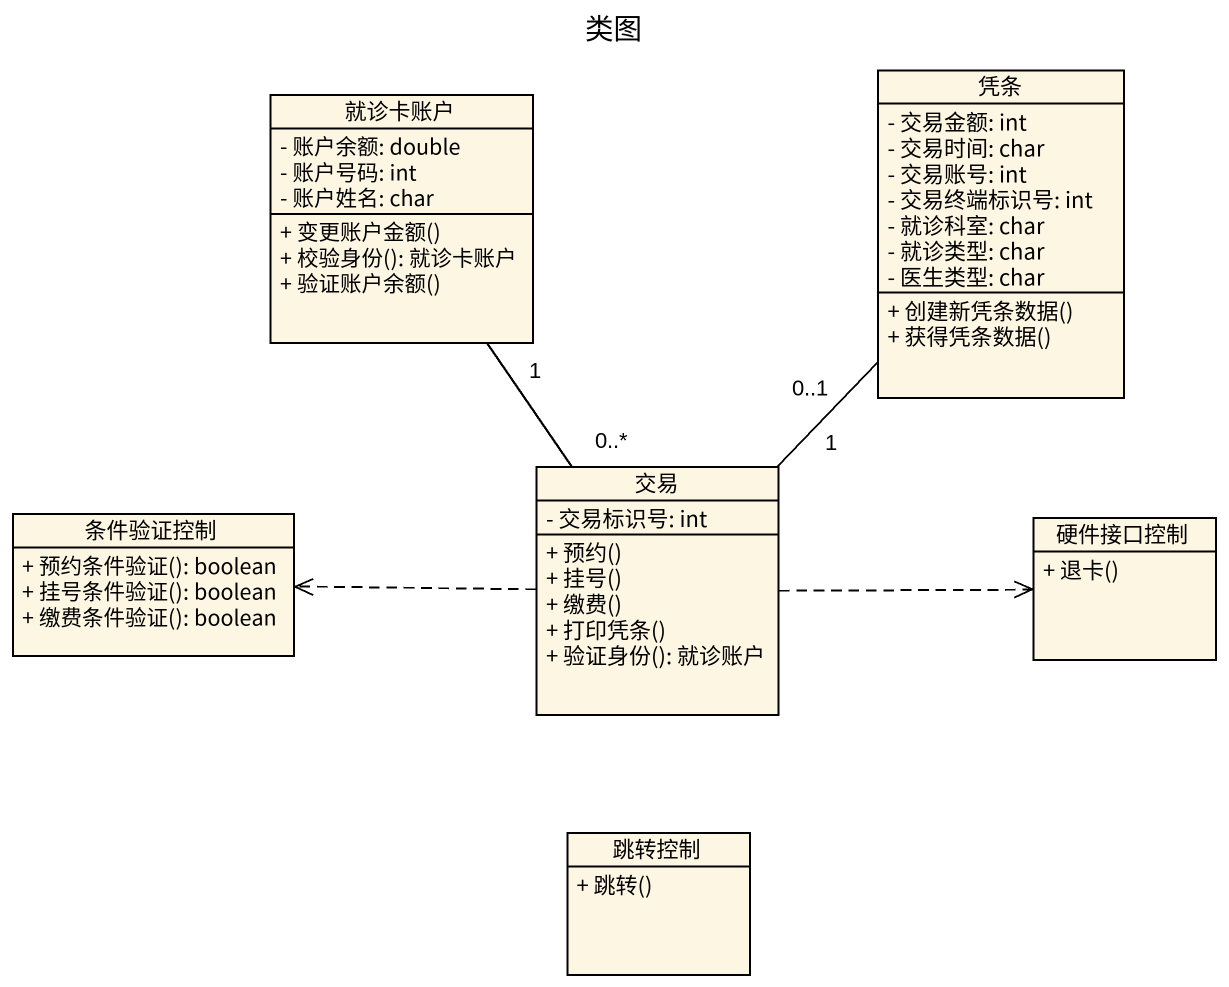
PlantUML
@startuml
title 类图
hide circle
hide empty members
skinparam classAttributeIconSize 0
class 就诊卡账户 {
  - 账户余额: double
  - 账户号码: int
  - 账户姓名: char
  + 变更账户金额()
  + 校验身份(): 就诊卡账户
  + 验证账户余额()
}
class 凭条 {
  - 交易金额: int
  - 交易时间: char
  - 交易账号: int
  - 交易终端标识号: int
  - 就诊科室: char
  - 就诊类型: char
  - 医生类型: char
  + 创建新凭条数据()
  + 获得凭条数据()
}
class 交易 {
  - 交易标识号: int
  + 预约()
  + 挂号()
  + 缴费()
  + 打印凭条()
  + 验证身份(): 就诊账户
}
class 条件验证控制 {
  + 预约条件验证(): boolean
  + 挂号条件验证(): boolean
  + 缴费条件验证(): boolean
}
class 硬件接口控制 {
  + 退卡()
}
class 跳转控制 {
  + 跳转()
}
交易 "0..*" -up- "1" 就诊卡账户
交易 "1" -up- "0..1" 凭条
交易 .left.> 条件验证控制
交易 .right.> 硬件接口控制
@enduml
